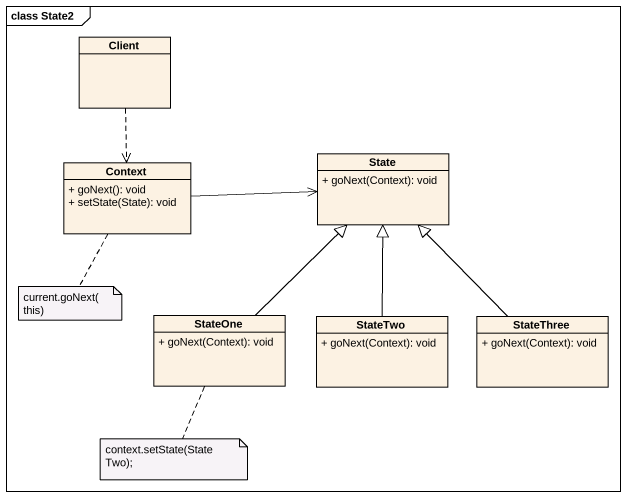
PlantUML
@startuml
mainframe class State2
hide circle
hide empty members
skinparam classAttributeIconSize 0
class Client
class Context {
  + goNext(): void
  + setState(State): void
}
class "State" as State_ {
  + goNext(Context): void
}
class StateOne {
  + goNext(Context): void
}
class StateTwo {
  + goNext(Context): void
}
class StateThree {
  + goNext(Context): void
}
Client ..> Context
Context -right-> State_
StateOne -up-|> State_
StateTwo -up-|> State_
StateThree -up-|> State_
note bottom of Context : current.goNext(this)
note bottom of StateOne : context.setState(StateTwo);
@enduml
